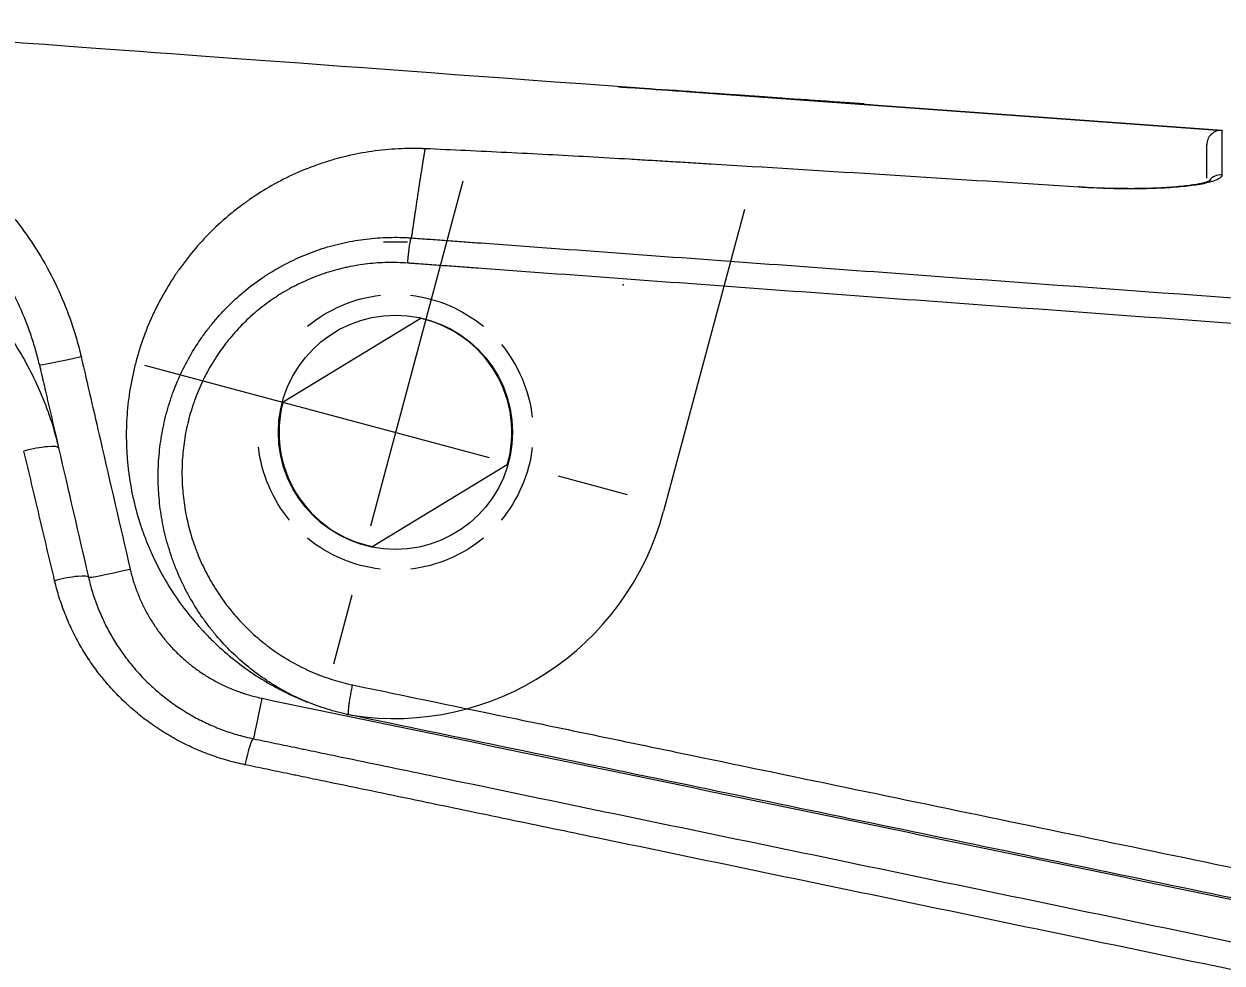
# Model space of a CAD drawing. Extents: x 2963 to 9049, y -570 to 1982.
# Drawn here: x 3317.5 to 3401.4, y 208.4 to 274.2 of the extents above; entities that cross this region are included whole.
import ezdxf

# ---------------------------------------------------------------- set-up
doc = ezdxf.new("R2010")
doc.units = 0
doc.header["$LTSCALE"] = 20
doc.header["$MEASUREMENT"] = 0
doc.linetypes.add('CENTER', pattern=[2, 1.25, -0.25, 0.25, -0.25])
doc.layers.get('0').update_dxf_attribs({"linetype": 'CONTINUOUS'})
doc.layers.get('DEFPOINTS').update_dxf_attribs({"linetype": 'CONTINUOUS'})
doc.layers.add('1', color=7, linetype='CONTINUOUS')
doc.layers.add('2', color=2, linetype='CONTINUOUS')
doc.styles.get("Standard").update_dxf_attribs({"font": 'NanumGothic.ttf'})
doc.dimstyles.get("Standard").update_dxf_attribs({"dimtxt": 2.7, "dimasz": 2.5, "dimexe": 1.5, "dimexo": 1.5, "dimgap": 1.5, "dimtad": 1, "dimdec": 0, "dimlfac": 10, "dimzin": 0, "dimdsep": 46, "dimtxsty": 'Standard', "dimcen": 0, "dimclrt": 2, "dimadec": 0, "dimazin": 0, "dimtfac": 1, "dimtdec": 0, "dimtmove": 0, "dimatfit": 3, "dimfxl": 0, "dimtolj": 1, "dimtzin": 0, "dimarcsym": 0})

# ---------------------------------------------------------------- blocks, each defined once
blk = doc.blocks.new('*D34')
at = {"color": 3, "lineweight": -2}
for p, q in [((3856.629, 218.744), (3856.629, -486.679)), ((3101.307, -199.978), (3101.307, -486.679)), ((3125.307, -480.679), (3832.629, -480.679))]:
    blk.add_line(p, q, dxfattribs=at)
at = {"color": 3}
for points in [[(3125.307, -476.679), (3125.307, -484.679), (3101.307, -480.679)], [(3832.629, -476.679), (3832.629, -484.679), (3856.629, -480.679)]]:
    blk.add_solid(points, dxfattribs=at)
at = {"layer": 'DEFPOINTS', "color": 0}
for p in [(3856.629, 220.544), (3101.307, -198.178), (3856.629, -480.679)]:
    blk.add_point(p, dxfattribs=at)
at = {"color": 2, "insert": (3478.968, -455.752), "char_height": 24, "attachment_point": 5}
blk.add_mtext('\\A1;755', dxfattribs=at)
blk = doc.blocks.new('A$C56971130')
at = {"layer": '1', "color": 0, "linetype": 'Continuous', "lineweight": 18}
for p, q in [((75.683, 69.289), (75.69, 69.29)), ((89.672, 38.409), (111.555, 38.409)), ((111.245, 26.994), (119.214, 19.379)), ((111.053, 10.683), (102.929, 18.446)), ((97.99, 16.213), (98.43, 14.571))]:
    blk.add_line(p, q, dxfattribs=at)
at = {"layer": '1', "color": 0, "linetype": 'CENTER', "lineweight": 13}
for p, q in [((111.076, 0.639), (111.076, 37.039)), ((92.876, 18.839), (129.276, 18.839))]:
    blk.add_line(p, q, dxfattribs=at)
at = {"layer": '1', "color": 0, "linetype": 'Continuous', "lineweight": 18}
blk.add_circle((111.076, 18.839), 8.2, dxfattribs=at)
blk.add_circle((111.076, 18.839), 8.2, dxfattribs=at)
for centre, radius, start, end in [((76.665, 69.477), 1, 190.82646, 285), ((111.555, 18.832), 19.577, 6.31618, 90), ((111.076, 18.839), 8.156, 88.8081, 182.76232), ((111.076, 18.839), 8.156, 269.83768, 3.7919)]:
    blk.add_arc(centre, radius, start, end, dxfattribs=at)
at = {"layer": '1', "color": 0, "linetype": 'Continuous', "lineweight": 13}
blk.add_ellipse((79.654, 70.278), major_axis=(-0.259, 0.966), ratio=0.990922, start_param=1.504695, end_param=2.506349, dxfattribs=at)
for points, knots in [([(3.034, 521.98), (3.034, 521.98), (3.065, 521.817), (3.19, 521.169), (3.283, 520.685), (3.469, 519.718), (3.538, 519.355), (3.693, 518.55), (3.778, 518.108), (3.917, 517.384), (3.966, 517.133), (4.066, 516.61), (4.119, 516.339), (4.228, 515.776), (4.285, 515.484), (4.402, 514.881), (4.463, 514.57), (4.542, 514.167), (4.558, 514.086), (4.582, 513.964), (4.59, 513.923), (4.606, 513.84), (4.614, 513.799), (4.631, 513.716), (4.639, 513.675), (4.655, 513.59), (4.664, 513.547), (4.689, 513.418), (4.706, 513.329), (4.76, 513.055), (4.797, 512.863), (4.846, 512.611), (4.856, 512.56), (4.876, 512.457), (4.906, 512.301), (4.937, 512.14), (5.043, 511.592), (5.134, 511.119), (5.329, 510.106), (5.433, 509.565), (5.763, 507.841), (6.008, 506.556), (6.413, 504.429), (6.555, 503.686), (6.85, 502.133), (7.004, 501.322), (7.325, 499.633), (7.492, 498.754), (7.687, 497.725), (7.708, 497.61), (7.752, 497.38), (7.818, 497.032), (7.973, 496.213), (8.109, 495.495), (8.385, 494.039), (8.574, 493.04), (8.962, 490.99), (9.16, 489.938), (9.568, 487.781), (9.777, 486.676), (10.205, 484.412), (10.423, 483.253), (10.759, 481.476), (10.872, 480.876), (11.101, 479.664), (11.216, 479.052), (11.45, 477.813), (11.568, 477.187), (11.806, 475.921), (11.927, 475.281), (12.064, 474.554), (12.079, 474.473), (12.11, 474.311), (12.125, 474.23), (12.171, 473.986), (12.202, 473.824), (12.295, 473.335), (12.388, 472.844), (12.481, 472.351), (12.544, 472.021), (12.575, 471.856), (12.669, 471.359), (12.732, 471.028), (13.047, 469.366), (13.301, 468.023), (13.815, 465.311), (14.074, 463.942), (14.596, 461.178), (14.86, 459.783), (15.392, 456.968), (15.661, 455.547), (16.202, 452.681), (16.475, 451.235), (17.026, 448.317), (17.304, 446.846), (17.864, 443.877), (18.147, 442.38), (18.574, 440.115), (18.717, 439.356), (19.004, 437.833), (19.148, 437.068), (19.438, 435.532), (19.583, 434.761), (19.875, 433.212), (20.021, 432.434), (20.242, 431.262), (20.315, 430.87), (20.463, 430.087), (20.684, 428.911), (20.905, 427.734), (21.348, 425.377), (21.644, 423.803), (22.237, 420.648), (22.533, 419.067), (23.127, 415.9), (23.722, 412.726), (24.318, 409.541), (24.691, 407.547), (24.803, 406.948), (24.915, 406.349), (24.961, 406.099), (24.971, 406.049), (24.989, 405.949), (25.017, 405.799), (25.045, 405.65), (25.138, 405.15), (25.213, 404.75), (25.364, 403.95), (25.44, 403.55), (25.535, 403.051), (25.564, 402.901), (25.593, 402.751), (25.612, 402.651), (25.622, 402.601), (25.67, 402.351), (25.708, 402.151), (25.822, 401.552), (25.898, 401.152), (26.051, 400.352), (26.127, 399.952), (26.28, 399.153), (26.357, 398.753), (26.738, 396.754), (27.044, 395.154), (27.961, 390.354), (28.572, 387.154), (30.408, 377.549), (31.633, 371.143), (33.471, 361.528), (34.085, 358.323), (35.311, 351.909), (35.925, 348.702), (37.766, 339.077), (38.994, 332.657), (42.68, 313.386), (45.14, 300.524), (50.065, 274.774), (52.53, 261.885), (56.231, 242.53), (57.466, 236.075), (59.009, 228.002), (59.318, 226.387), (59.936, 223.157), (60.245, 221.542), (61.171, 216.697), (61.789, 213.467), (63.642, 203.777), (64.877, 197.318), (67.347, 184.4), (68.582, 177.941), (71.051, 165.025), (72.286, 158.568), (74.138, 148.882), (74.755, 145.654), (75.681, 140.811), (75.989, 139.197), (76.452, 136.776), (76.606, 135.969), (76.915, 134.355), (77.069, 133.548), (77.532, 131.127), (77.84, 129.513), (78.457, 126.285), (78.766, 124.671), (79.691, 119.829), (80.308, 116.602), (82.158, 106.919), (83.391, 100.465), (87.09, 81.104), (89.555, 68.2), (93.252, 48.846), (94.484, 42.396), (96.332, 32.721), (96.948, 29.497), (97.872, 24.66), (98.18, 23.047), (98.565, 21.032), (98.642, 20.629), (98.796, 19.823), (98.873, 19.42), (99.027, 18.614), (99.142, 18.009), (99.277, 17.304), (99.335, 17.002), (99.364, 16.851), (99.374, 16.8), (99.393, 16.7), (99.402, 16.649), (99.412, 16.599)], [0, 0, 0, 0, 0.03125, 0.03125, 0.0625, 0.0625, 0.078125, 0.078125, 0.09375, 0.09375, 0.101563, 0.101563, 0.109375, 0.109375, 0.117188, 0.117188, 0.125, 0.125, 0.126953, 0.126953, 0.12793, 0.12793, 0.128906, 0.128906, 0.129883, 0.129883, 0.130859, 0.130859, 0.132813, 0.132813, 0.136719, 0.136719, 0.137695, 0.137695, 0.138672, 0.140625, 0.140625, 0.148438, 0.148438, 0.15625, 0.15625, 0.171875, 0.171875, 0.179688, 0.179688, 0.1875, 0.1875, 0.195313, 0.195313, 0.196289, 0.196289, 0.197266, 0.199219, 0.203125, 0.203125, 0.210938, 0.210938, 0.21875, 0.21875, 0.226563, 0.226563, 0.234375, 0.234375, 0.238281, 0.238281, 0.242188, 0.242188, 0.246094, 0.246094, 0.25, 0.25, 0.250488, 0.250488, 0.250977, 0.250977, 0.251953, 0.251953, 0.253906, 0.254883, 0.254883, 0.255859, 0.255859, 0.257813, 0.257813, 0.265625, 0.265625, 0.273438, 0.273438, 0.28125, 0.28125, 0.289063, 0.289063, 0.296875, 0.296875, 0.304688, 0.304688, 0.3125, 0.3125, 0.316406, 0.316406, 0.320313, 0.320313, 0.324219, 0.324219, 0.328125, 0.328125, 0.330078, 0.330078, 0.332031, 0.335938, 0.335938, 0.34375, 0.34375, 0.351563, 0.351563, 0.359375, 0.367188, 0.367188, 0.369141, 0.370117, 0.370117, 0.370361, 0.370361, 0.370605, 0.371094, 0.371094, 0.373047, 0.373047, 0.375, 0.375, 0.375488, 0.375732, 0.375732, 0.375977, 0.375977, 0.376953, 0.376953, 0.378906, 0.378906, 0.380859, 0.380859, 0.382813, 0.382813, 0.390625, 0.390625, 0.40625, 0.40625, 0.4375, 0.4375, 0.453125, 0.453125, 0.46875, 0.46875, 0.5, 0.5, 0.5625, 0.5625, 0.625, 0.625, 0.65625, 0.65625, 0.664063, 0.664063, 0.671875, 0.671875, 0.6875, 0.6875, 0.71875, 0.71875, 0.75, 0.75, 0.78125, 0.78125, 0.796875, 0.796875, 0.804688, 0.804688, 0.808594, 0.808594, 0.8125, 0.8125, 0.820313, 0.820313, 0.828125, 0.828125, 0.84375, 0.84375, 0.875, 0.875, 0.9375, 0.9375, 0.96875, 0.96875, 0.984375, 0.984375, 0.992188, 0.992188, 0.994141, 0.994141, 0.996094, 0.996094, 0.998047, 0.999023, 0.999512, 0.999512, 0.999756, 0.999756, 1, 1, 1, 1]), ([(97.641, 16.388), (97.602, 16.589), (97.564, 16.79), (97.487, 17.191), (97.372, 17.793), (97.257, 18.395), (97.141, 18.998), (97.103, 19.198), (97.026, 19.6), (96.911, 20.202), (96.796, 20.804), (96.412, 22.811), (96.105, 24.417), (95.183, 29.235), (94.569, 32.447), (92.726, 42.084), (91.497, 48.509), (87.81, 67.787), (85.351, 80.641), (81.662, 99.926), (80.432, 106.355), (78.588, 116), (77.973, 119.215), (77.05, 124.037), (76.743, 125.645), (76.128, 128.86), (75.82, 130.468), (75.359, 132.88), (75.205, 133.683), (74.898, 135.291), (74.744, 136.095), (74.282, 138.507), (73.975, 140.115), (73.36, 143.33), (73.052, 144.938), (72.437, 148.154), (72.13, 149.762), (70.592, 157.802), (69.361, 164.234), (66.9, 177.1), (65.67, 183.533), (63.208, 196.401), (61.977, 202.835), (60.131, 212.487), (59.208, 217.313), (58.284, 222.14), (57.669, 225.357), (57.361, 226.966), (55.822, 235.008), (54.592, 241.438), (50.903, 260.718), (48.447, 273.558), (43.539, 299.21), (41.087, 312.022), (37.414, 331.219), (36.19, 337.615), (33.744, 350.399), (32.522, 356.788), (30.078, 369.558), (28.857, 375.94), (27.026, 385.508), (26.416, 388.696), (25.5, 393.477), (25.195, 395.07), (24.738, 397.46), (24.586, 398.257), (24.357, 399.451), (24.281, 399.85), (24.166, 400.447), (24.128, 400.646), (24.052, 401.044), (23.976, 401.443), (23.9, 401.841), (23.823, 402.239), (23.785, 402.438), (23.709, 402.836), (23.671, 403.035), (23.595, 403.433), (23.518, 403.832), (23.433, 404.279), (23.385, 404.528), (23.367, 404.627), (23.357, 404.677), (23.329, 404.826), (23.31, 404.926), (23.215, 405.423), (23.139, 405.82), (22.76, 407.807), (22.457, 409.394), (21.55, 414.144), (20.948, 417.3), (20.047, 422.014), (19.747, 423.583), (19.149, 426.714), (18.85, 428.276), (18.515, 430.03), (18.477, 430.225), (18.403, 430.615), (18.291, 431.198), (18.18, 431.78), (17.958, 432.94), (17.811, 433.711), (17.517, 435.246), (17.371, 436.01), (17.08, 437.531), (16.935, 438.289), (16.502, 440.552), (16.215, 442.048), (15.647, 445.014), (15.366, 446.484), (14.807, 449.399), (14.53, 450.843), (13.981, 453.707), (13.709, 455.126), (13.169, 457.939), (12.902, 459.333), (12.371, 462.094), (12.109, 463.462), (11.588, 466.172), (11.33, 467.514), (11.011, 469.175), (10.915, 469.672), (10.82, 470.167), (10.756, 470.497), (10.725, 470.662), (10.63, 471.155), (10.567, 471.482), (10.441, 472.135), (10.379, 472.46), (10.285, 472.945), (10.254, 473.106), (10.192, 473.429), (10.1, 473.911), (10.008, 474.389), (9.825, 475.34), (9.704, 475.968), (9.525, 476.899), (9.465, 477.207), (9.347, 477.821), (9.288, 478.126), (9.113, 479.037), (8.997, 479.638), (8.654, 481.419), (8.431, 482.579), (7.994, 484.847), (7.78, 485.955), (7.364, 488.116), (7.16, 489.17), (6.764, 491.223), (6.572, 492.223), (6.29, 493.682), (6.198, 494.161), (6.061, 494.87), (5.993, 495.222), (5.926, 495.57), (5.881, 495.801), (5.859, 495.916), (5.66, 496.948), (5.49, 497.829), (5.162, 499.523), (5.005, 500.336), (4.704, 501.893), (4.56, 502.638), (4.285, 504.059), (4.154, 504.736), (3.905, 506.023), (3.787, 506.633), (3.563, 507.785), (3.458, 508.327), (3.261, 509.342), (3.169, 509.816), (3.062, 510.365), (3.031, 510.526), (3, 510.682), (2.98, 510.785), (2.97, 510.836), (2.921, 511.089), (2.884, 511.281), (2.83, 511.555), (2.813, 511.644), (2.787, 511.774), (2.779, 511.817), (2.763, 511.901), (2.754, 511.943), (2.738, 512.026), (2.73, 512.067), (2.714, 512.15), (2.706, 512.191), (2.682, 512.314), (2.667, 512.395), (2.589, 512.797), (2.528, 513.109), (2.412, 513.712), (2.355, 514.003), (2.247, 514.565), (2.195, 514.836), (2.095, 515.357), (2.048, 515.607), (1.909, 516.328), (1.825, 516.769), (1.672, 517.571), (1.602, 517.932), (1.418, 518.896), (1.325, 519.379), (1.202, 520.024), (1.171, 520.187), (1.171, 520.186)], [0, 0, 0, 0, 0.000977, 0.000977, 0.001953, 0.003906, 0.003906, 0.004883, 0.004883, 0.005859, 0.007812, 0.007812, 0.015625, 0.015625, 0.03125, 0.03125, 0.0625, 0.0625, 0.125, 0.125, 0.15625, 0.15625, 0.171875, 0.171875, 0.179687, 0.179687, 0.1875, 0.1875, 0.191406, 0.191406, 0.195312, 0.195312, 0.203125, 0.203125, 0.210937, 0.210937, 0.21875, 0.21875, 0.25, 0.25, 0.28125, 0.28125, 0.3125, 0.3125, 0.328125, 0.335937, 0.335937, 0.34375, 0.34375, 0.375, 0.375, 0.4375, 0.4375, 0.5, 0.5, 0.53125, 0.53125, 0.5625, 0.5625, 0.59375, 0.59375, 0.609375, 0.609375, 0.617187, 0.617187, 0.621094, 0.621094, 0.623047, 0.623047, 0.624023, 0.624023, 0.625, 0.625977, 0.625977, 0.626953, 0.626953, 0.62793, 0.62793, 0.628906, 0.629883, 0.630127, 0.630127, 0.630371, 0.630371, 0.630859, 0.630859, 0.632812, 0.632812, 0.640625, 0.640625, 0.65625, 0.65625, 0.664062, 0.664062, 0.671875, 0.671875, 0.672852, 0.672852, 0.673828, 0.675781, 0.675781, 0.679687, 0.679687, 0.683594, 0.683594, 0.6875, 0.6875, 0.695312, 0.695312, 0.703125, 0.703125, 0.710937, 0.710937, 0.71875, 0.71875, 0.726562, 0.726562, 0.734375, 0.734375, 0.742187, 0.742187, 0.744141, 0.745117, 0.745117, 0.746094, 0.746094, 0.748047, 0.748047, 0.75, 0.75, 0.750977, 0.750977, 0.751953, 0.753906, 0.753906, 0.757812, 0.757812, 0.759766, 0.759766, 0.761719, 0.761719, 0.765625, 0.765625, 0.773437, 0.773437, 0.78125, 0.78125, 0.789062, 0.789062, 0.796875, 0.796875, 0.800781, 0.800781, 0.802734, 0.803711, 0.803711, 0.804687, 0.804687, 0.8125, 0.8125, 0.820312, 0.820312, 0.828125, 0.828125, 0.835937, 0.835937, 0.84375, 0.84375, 0.851562, 0.851562, 0.859375, 0.859375, 0.861328, 0.862305, 0.862305, 0.863281, 0.863281, 0.867187, 0.867187, 0.869141, 0.869141, 0.870117, 0.870117, 0.871094, 0.871094, 0.87207, 0.87207, 0.873047, 0.873047, 0.875, 0.875, 0.882812, 0.882812, 0.890625, 0.890625, 0.898437, 0.898437, 0.90625, 0.90625, 0.921875, 0.921875, 0.9375, 0.9375, 0.96875, 0.96875, 1, 1, 1, 1]), ([(128.936, 20.516), (128.713, 24.421), (128.49, 28.329), (128.154, 34.192), (128.043, 36.147), (127.819, 40.057), (127.707, 42.012), (127.148, 51.79), (126.252, 67.441), (125.356, 83.106), (124.683, 94.861), (124.459, 98.78), (124.122, 104.659), (124.01, 106.619), (123.786, 110.54), (123.673, 112.5), (123.561, 114.46)], [0, 0, 0, 0, 0.125, 0.125, 0.1875, 0.1875, 0.25, 0.25, 0.5, 0.75, 0.75, 0.875, 0.875, 0.9375, 0.9375, 1, 1, 1, 1]), ([(75.69, 69.29), (75.691, 69.291), (75.699, 69.293), (75.737, 69.303), (75.807, 69.321), (75.993, 69.37), (76.179, 69.419), (76.553, 69.518), (76.764, 69.574), (77.01, 69.64), (77.182, 69.686), (77.272, 69.71), (77.741, 69.835), (78.18, 69.952), (78.681, 70.085)], [0, 0, 0, 0, 0.016472, 0.082041, 0.213178, 0.213178, 0.475452, 0.475452, 0.606589, 0.672157, 0.672157, 0.737726, 0.737726, 1, 1, 1, 1]), ([(78.681, 70.085), (78.724, 70.097), (78.817, 70.088), (78.923, 70.018), (78.994, 69.955), (79.015, 69.934), (79.037, 69.911), (79.052, 69.896), (79.059, 69.888), (79.097, 69.846), (79.127, 69.809), (79.22, 69.688), (79.349, 69.496), (79.488, 69.247), (79.595, 69.038), (79.632, 68.965), (79.687, 68.849), (79.706, 68.81), (79.744, 68.729), (79.763, 68.688), (79.858, 68.477), (79.935, 68.297), (80.091, 67.911), (80.171, 67.706), (80.331, 67.273), (80.413, 67.044), (80.515, 66.742), (80.536, 66.681), (80.577, 66.557), (80.639, 66.37), (80.701, 66.178), (80.824, 65.788), (80.987, 65.252), (81.148, 64.682), (81.267, 64.243), (81.307, 64.094), (81.366, 63.868), (81.386, 63.793), (81.425, 63.64), (81.445, 63.564), (81.541, 63.182), (81.617, 62.873), (81.763, 62.248), (81.835, 61.932), (81.973, 61.295), (82.041, 60.973), (82.106, 60.647)], [0, 0, 0, 0, 0.0625, 0.125, 0.125, 0.140625, 0.148437, 0.148437, 0.15625, 0.15625, 0.1875, 0.1875, 0.25, 0.3125, 0.3125, 0.34375, 0.34375, 0.359375, 0.359375, 0.375, 0.375, 0.4375, 0.4375, 0.5, 0.5, 0.5625, 0.5625, 0.578125, 0.578125, 0.59375, 0.625, 0.625, 0.6875, 0.75, 0.75, 0.78125, 0.78125, 0.796875, 0.796875, 0.8125, 0.8125, 0.875, 0.875, 0.9375, 0.9375, 1, 1, 1, 1]), ([(99.412, 16.599), (99.5, 16.135), (99.61, 15.679), (99.869, 14.781), (100.02, 14.339), (100.362, 13.47), (100.554, 13.043), (100.82, 12.519), (100.874, 12.414), (100.986, 12.206), (101.043, 12.103), (101.218, 11.796), (101.338, 11.595), (101.714, 11.002), (101.982, 10.621), (102.553, 9.884), (102.857, 9.53), (103.338, 9.018), (103.504, 8.851), (103.758, 8.606), (103.844, 8.525), (104.018, 8.365), (104.106, 8.286), (104.55, 7.899), (104.917, 7.608), (105.677, 7.064), (106.069, 6.811), (106.878, 6.343), (107.295, 6.127), (107.832, 5.882), (107.94, 5.835), (108.158, 5.742), (108.268, 5.696), (108.597, 5.565), (108.817, 5.484), (109.483, 5.255), (109.932, 5.125), (110.84, 4.909), (111.299, 4.822), (111.996, 4.725), (112.229, 4.698), (112.581, 4.666), (112.699, 4.656), (112.934, 4.641), (113.053, 4.634), (113.643, 4.609), (114.112, 4.611), (115.045, 4.66), (115.972, 4.752), (116.887, 4.93), (117.569, 5.095), (117.796, 5.156), (118.079, 5.239), (118.135, 5.256), (118.248, 5.29), (118.416, 5.343), (118.583, 5.398), (119.137, 5.589), (119.57, 5.761), (120.416, 6.142), (120.83, 6.352), (121.637, 6.808), (122.031, 7.055), (122.512, 7.388), (122.607, 7.456), (122.75, 7.559), (122.797, 7.594), (122.891, 7.664), (123.125, 7.84), (123.352, 8.022), (123.888, 8.47), (124.57, 9.097), (125.193, 9.782), (125.637, 10.319), (125.781, 10.501), (125.992, 10.78), (126.061, 10.874), (126.164, 11.017), (126.198, 11.065), (126.265, 11.16), (126.298, 11.209), (126.596, 11.644), (126.841, 12.04), (127.292, 12.851), (127.499, 13.266), (127.873, 14.114), (128.041, 14.548), (128.227, 15.102), (128.28, 15.269), (128.331, 15.438), (128.365, 15.55), (128.381, 15.607), (128.461, 15.89), (128.519, 16.117), (128.678, 16.8), (128.762, 17.258), (128.833, 17.777), (128.84, 17.834), (128.854, 17.95), (128.861, 18.007), (128.881, 18.181), (128.916, 18.528), (128.939, 18.876), (128.967, 19.575), (128.963, 20.044), (128.936, 20.516)], [0, 0, 0, 0, 0.03125, 0.03125, 0.0625, 0.0625, 0.09375, 0.09375, 0.101562, 0.101562, 0.109375, 0.109375, 0.125, 0.125, 0.15625, 0.15625, 0.1875, 0.1875, 0.203125, 0.203125, 0.210937, 0.210937, 0.21875, 0.21875, 0.25, 0.25, 0.28125, 0.28125, 0.3125, 0.3125, 0.320312, 0.320312, 0.328125, 0.328125, 0.34375, 0.34375, 0.375, 0.375, 0.40625, 0.40625, 0.421875, 0.421875, 0.429687, 0.429687, 0.4375, 0.4375, 0.46875, 0.46875, 0.5, 0.53125, 0.53125, 0.546875, 0.546875, 0.550781, 0.550781, 0.554688, 0.5625, 0.5625, 0.59375, 0.59375, 0.625, 0.625, 0.65625, 0.65625, 0.664063, 0.664063, 0.667969, 0.667969, 0.671875, 0.6875, 0.6875, 0.71875, 0.75, 0.75, 0.765625, 0.765625, 0.773438, 0.773438, 0.777344, 0.777344, 0.78125, 0.78125, 0.8125, 0.8125, 0.84375, 0.84375, 0.875, 0.875, 0.882813, 0.886719, 0.886719, 0.890625, 0.890625, 0.90625, 0.90625, 0.9375, 0.9375, 0.941406, 0.941406, 0.945313, 0.945313, 0.953125, 0.96875, 0.96875, 1, 1, 1, 1]), ([(131.024, 20.815), (131.025, 20.803), (131.011, 20.79), (130.959, 20.763), (130.919, 20.749), (130.814, 20.721), (130.748, 20.707), (130.595, 20.678), (130.508, 20.663), (130.313, 20.636), (130.206, 20.622), (129.978, 20.596), (129.857, 20.584), (129.604, 20.561), (129.473, 20.55), (129.207, 20.531), (129.071, 20.523), (128.936, 20.516)], [0, 0, 0, 0, 0.125, 0.125, 0.25, 0.25, 0.375, 0.375, 0.5, 0.5, 0.625, 0.625, 0.75, 0.75, 0.875, 0.875, 1, 1, 1, 1]), ([(91.366, 15.695), (91.383, 15.697), (91.416, 15.7), (91.466, 15.706), (91.516, 15.711), (91.568, 15.716), (91.619, 15.722), (91.671, 15.727), (91.724, 15.732), (91.777, 15.737), (91.831, 15.743), (91.885, 15.748), (91.939, 15.754), (91.994, 15.759), (92.05, 15.765), (92.106, 15.77), (92.162, 15.776), (92.219, 15.781), (92.277, 15.787), (92.335, 15.793), (92.394, 15.799), (92.453, 15.805), (92.513, 15.811), (92.573, 15.817), (92.634, 15.823), (92.695, 15.829), (92.757, 15.836), (92.871, 15.848), (93.039, 15.866), (93.265, 15.89), (93.495, 15.914), (93.73, 15.94), (93.97, 15.966), (94.245, 15.997), (94.557, 16.031), (94.909, 16.071), (95.27, 16.112), (95.56, 16.145), (95.772, 16.169), (95.902, 16.185), (96.033, 16.2), (96.164, 16.215), (96.295, 16.231), (96.428, 16.247), (96.56, 16.262), (96.694, 16.278), (96.828, 16.294), (96.962, 16.31), (97.097, 16.325), (97.232, 16.341), (97.368, 16.357), (97.504, 16.373), (97.595, 16.383), (97.641, 16.388)], [0, 0, 0, 0, 0.009899, 0.019842, 0.029828, 0.039859, 0.049933, 0.060052, 0.070214, 0.08042, 0.090669, 0.100962, 0.111299, 0.12168, 0.132104, 0.142572, 0.153083, 0.163638, 0.174236, 0.184878, 0.195563, 0.206291, 0.217063, 0.227878, 0.238736, 0.249637, 0.260582, 0.27157, 0.310064, 0.34873, 0.387567, 0.426573, 0.465748, 0.505089, 0.559062, 0.613321, 0.667862, 0.722684, 0.741572, 0.760402, 0.779175, 0.797892, 0.81655, 0.835152, 0.853697, 0.872185, 0.890616, 0.908989, 0.927306, 0.945565, 0.963767, 0.981912, 1, 1, 1, 1]), ([(99.412, 16.599), (99.311, 16.58), (99.211, 16.562), (99.014, 16.528), (98.917, 16.513), (98.729, 16.483), (98.637, 16.47), (98.463, 16.445), (98.379, 16.434), (98.222, 16.416), (98.148, 16.408), (98.012, 16.395), (97.949, 16.391), (97.838, 16.384), (97.788, 16.383), (97.704, 16.383), (97.669, 16.385), (97.641, 16.388)], [0, 0, 0, 0, 0.125, 0.125, 0.25, 0.25, 0.375, 0.375, 0.5, 0.5, 0.625, 0.625, 0.75, 0.75, 0.875, 0.875, 1, 1, 1, 1]), ([(101.826, 8.202), (101.501, 8.548), (101.191, 8.907), (100.574, 9.689), (100.269, 10.115), (99.841, 10.778), (99.703, 11.003), (99.505, 11.346), (99.44, 11.462), (99.312, 11.694), (99.25, 11.811), (98.946, 12.399), (98.728, 12.877), (98.337, 13.851), (98.165, 14.347), (97.942, 15.103), (97.873, 15.357), (97.779, 15.741), (97.735, 15.934), (97.687, 16.161), (97.663, 16.275), (97.652, 16.331), (97.646, 16.36), (97.644, 16.374), (97.643, 16.38), (97.642, 16.384), (97.641, 16.386), (97.641, 16.388)], [0, 0, 0, 0, 0.153045, 0.153045, 0.322436, 0.322436, 0.407131, 0.407131, 0.449479, 0.449479, 0.491827, 0.491827, 0.661218, 0.661218, 0.830609, 0.830609, 0.915304, 0.915304, 0.957652, 0.978826, 0.989413, 0.994707, 0.997353, 0.998677, 0.999338, 0.999338, 1, 1, 1, 1])]:
    blk.add_open_spline(points, degree=3, knots=knots, dxfattribs=at)
at = {"layer": '1', "color": 0, "linetype": 'Continuous', "lineweight": 18}
for points, knots in [([(125.641, 114.624), (126.09, 106.792), (126.54, 98.963), (127.438, 83.314), (128.335, 67.671), (129.232, 52.044), (129.904, 40.329), (130.128, 36.425), (130.576, 28.619), (130.8, 24.717), (131.024, 20.815)], [0, 0, 0, 0, 0.25, 0.25, 0.5, 0.75, 0.75, 0.875, 0.875, 1, 1, 1, 1]), ([(79.178, 69.115), (78.537, 68.943), (78.034, 68.808), (77.418, 68.643), (77.232, 68.594), (76.985, 68.527), (76.924, 68.511), (76.924, 68.511)], [0, 0, 0, 0, 0.424564, 0.424564, 0.712282, 0.712282, 1, 1, 1, 1]), ([(79.278, 69.421), (79.277, 69.421), (79.321, 69.378), (79.492, 69.132), (79.801, 68.54), (80.205, 67.575), (80.667, 66.258), (81.148, 64.661), (81.612, 62.863), (81.936, 61.458), (82.081, 60.685), (82.106, 60.553)], [0, 0, 0, 0, 0.049288, 0.144065, 0.260174, 0.394579, 0.534663, 0.679111, 0.824304, 0.970072, 1, 1, 1, 1]), ([(82.106, 60.647), (83.608, 53.147), (85.122, 45.649), (86.838, 37.216), (87.124, 35.811), (87.411, 34.405), (87.602, 33.468), (87.698, 33), (87.889, 32.063), (87.985, 31.595), (88.177, 30.658), (88.273, 30.19), (88.562, 28.785), (88.756, 27.849), (89.343, 25.041), (89.74, 23.17), (90.544, 19.431), (90.952, 17.562), (91.366, 15.695)], [0, 0, 0, 0, 0.5, 0.5, 0.5625, 0.59375, 0.59375, 0.625, 0.625, 0.65625, 0.65625, 0.6875, 0.6875, 0.75, 0.75, 0.875, 0.875, 1, 1, 1, 1]), ([(131.024, 20.815), (131.024, 20.813), (131.024, 20.811), (131.024, 20.807), (131.025, 20.801), (131.025, 20.786), (131.027, 20.757), (131.03, 20.699), (131.036, 20.583), (131.045, 20.352), (131.054, 19.89), (131.044, 19.233), (131.011, 18.71), (130.966, 18.189), (130.937, 17.929), (130.831, 17.151), (130.736, 16.636), (130.557, 15.868), (130.49, 15.612), (130.4, 15.294), (130.381, 15.23), (130.343, 15.104), (130.285, 14.914), (130.224, 14.726), (130.014, 14.102), (129.823, 13.614), (129.398, 12.66), (129.163, 12.194), (128.65, 11.282), (128.371, 10.837), (128.033, 10.349), (127.995, 10.294), (127.918, 10.187), (127.803, 10.026), (127.527, 9.656), (127.281, 9.349), (126.776, 8.748), (126.069, 7.98), (125.294, 7.279), (124.686, 6.778), (124.48, 6.616), (124.216, 6.418), (124.163, 6.378), (124.056, 6.3), (124.003, 6.262), (123.841, 6.146), (123.733, 6.071), (123.188, 5.7), (122.742, 5.425), (121.827, 4.917), (121.359, 4.684), (120.403, 4.261), (119.913, 4.071), (119.288, 3.86), (119.1, 3.799), (118.91, 3.741), (118.783, 3.703), (118.719, 3.684), (118.4, 3.593), (118.144, 3.526), (117.375, 3.343), (116.859, 3.246), (115.822, 3.098), (115.3, 3.048), (114.251, 2.997), (113.723, 2.995), (113.126, 3.021), (113.06, 3.025), (112.927, 3.032), (112.86, 3.036), (112.661, 3.05), (112.265, 3.081), (111.871, 3.127), (111.088, 3.236), (110.572, 3.332), (109.551, 3.574), (109.046, 3.719), (108.297, 3.972), (108.048, 4.063), (107.678, 4.209), (107.555, 4.259), (107.371, 4.336), (107.31, 4.362), (107.188, 4.415), (106.642, 4.657), (106.113, 4.926), (105.201, 5.447), (104.758, 5.728), (103.9, 6.332), (103.485, 6.656), (102.983, 7.087), (102.884, 7.174), (102.736, 7.308), (102.687, 7.353), (102.589, 7.443), (102.347, 7.669), (102.113, 7.902), (101.896, 8.128), (101.861, 8.165), (101.826, 8.202)], [0, 0, 0, 0, 0.00015, 0.00015, 0.000299, 0.000599, 0.001197, 0.002395, 0.00479, 0.00958, 0.01916, 0.038319, 0.057479, 0.057479, 0.076639, 0.076639, 0.114958, 0.114958, 0.134118, 0.134118, 0.138908, 0.138908, 0.143697, 0.153277, 0.153277, 0.191597, 0.191597, 0.229916, 0.229916, 0.268235, 0.268235, 0.273025, 0.273025, 0.277815, 0.287395, 0.306555, 0.306555, 0.344874, 0.383193, 0.383193, 0.402353, 0.402353, 0.407143, 0.407143, 0.411933, 0.411933, 0.421512, 0.421512, 0.459832, 0.459832, 0.498151, 0.498151, 0.53647, 0.53647, 0.54605, 0.55084, 0.55084, 0.55563, 0.55563, 0.57479, 0.57479, 0.613109, 0.613109, 0.651428, 0.651428, 0.689748, 0.689748, 0.694538, 0.694538, 0.699327, 0.699327, 0.708907, 0.728067, 0.728067, 0.766386, 0.766386, 0.804706, 0.804706, 0.823865, 0.823865, 0.833445, 0.833445, 0.838235, 0.838235, 0.843025, 0.881344, 0.881344, 0.919664, 0.919664, 0.957983, 0.957983, 0.967563, 0.967563, 0.972353, 0.972353, 0.977143, 0.996302, 0.996302, 1, 1, 1, 1]), ([(91.366, 15.695), (91.367, 15.693), (91.367, 15.69), (91.368, 15.685), (91.37, 15.678), (91.373, 15.662), (91.381, 15.628), (91.396, 15.561), (91.427, 15.428), (91.49, 15.162), (91.627, 14.635), (91.759, 14.189), (92.044, 13.305), (92.26, 12.726), (92.746, 11.591), (93.015, 11.034), (93.46, 10.215), (93.615, 9.945), (93.857, 9.544), (93.94, 9.411), (94.108, 9.147), (94.193, 9.016), (94.627, 8.37), (94.996, 7.872), (95.777, 6.914), (96.188, 6.454), (97.055, 5.572), (97.509, 5.15), (98.046, 4.697), (98.106, 4.647), (98.226, 4.547), (98.287, 4.498), (98.47, 4.35), (98.838, 4.061), (99.215, 3.785), (99.978, 3.254), (100.501, 2.924), (101.575, 2.315), (102.126, 2.035), (102.974, 1.653), (103.26, 1.532), (103.694, 1.36), (103.84, 1.304), (104.06, 1.223), (104.133, 1.196), (104.281, 1.144), (104.354, 1.118), (105.019, 0.89), (105.616, 0.716), (106.818, 0.424), (107.424, 0.306), (108.646, 0.126), (109.262, 0.064), (110.193, 0.014), (110.505, 0.005), (111.131, 0), (111.443, 0.005), (112.375, 0.042), (112.992, 0.094), (114.217, 0.256), (114.825, 0.365), (116.031, 0.639), (116.629, 0.804), (117.297, 1.023), (117.371, 1.047), (117.52, 1.098), (117.594, 1.123), (117.815, 1.201), (118.254, 1.362), (118.686, 1.538), (119.539, 1.907), (120.649, 2.451), (121.704, 3.094), (122.475, 3.614), (122.729, 3.793), (123.104, 4.072), (123.228, 4.167), (123.413, 4.312), (123.474, 4.36), (123.597, 4.458), (124.143, 4.9), (124.662, 5.368), (125.541, 6.237), (125.96, 6.691), (126.754, 7.637), (127.13, 8.129), (127.573, 8.768), (127.704, 8.962), (127.832, 9.158), (127.916, 9.29), (127.958, 9.356), (128.166, 9.687), (128.325, 9.956), (128.782, 10.768), (129.059, 11.321), (129.562, 12.449), (129.787, 13.024), (130.184, 14.197), (130.356, 14.794), (130.518, 15.478), (130.535, 15.554), (130.57, 15.707), (130.62, 15.936), (130.727, 16.473), (130.803, 16.936), (130.868, 17.401), (130.888, 17.557), (130.908, 17.733), (130.911, 17.754), (130.913, 17.775)], [0, 0, 0, 0, 0.000129, 0.000129, 0.000258, 0.000516, 0.001032, 0.002064, 0.004128, 0.008255, 0.01651, 0.033021, 0.033021, 0.066041, 0.066041, 0.099062, 0.099062, 0.115573, 0.115573, 0.123828, 0.123828, 0.132083, 0.132083, 0.165104, 0.165104, 0.198124, 0.198124, 0.231145, 0.231145, 0.235273, 0.235273, 0.2394, 0.2394, 0.247656, 0.264166, 0.264166, 0.297187, 0.297187, 0.330207, 0.330207, 0.346718, 0.346718, 0.354973, 0.354973, 0.359101, 0.359101, 0.363228, 0.363228, 0.396249, 0.396249, 0.42927, 0.42927, 0.46229, 0.46229, 0.478801, 0.478801, 0.495311, 0.495311, 0.528332, 0.528332, 0.561353, 0.561353, 0.594373, 0.594373, 0.598501, 0.598501, 0.602628, 0.602628, 0.610884, 0.627394, 0.627394, 0.660415, 0.693435, 0.693435, 0.709946, 0.709946, 0.718201, 0.718201, 0.722329, 0.722329, 0.726456, 0.759477, 0.759477, 0.792498, 0.792498, 0.825518, 0.825518, 0.833774, 0.837901, 0.837901, 0.842029, 0.842029, 0.858539, 0.858539, 0.89156, 0.89156, 0.924581, 0.924581, 0.957601, 0.957601, 0.961729, 0.961729, 0.965857, 0.974112, 0.990622, 0.990622, 0.998877, 0.998877, 1, 1, 1, 1])]:
    blk.add_open_spline(points, degree=3, knots=knots, dxfattribs=at)
for points in [[(109.625, 28.365), (111.483, 28.646), (113.394, 28.356), (115.107, 27.589)], [(103.207, 24.412), (104.309, 25.931), (105.82, 27.133), (107.57, 27.816)], [(116.638, 26.706), (118.159, 25.605), (119.365, 24.096), (120.051, 22.346)], [(101.539, 17.372), (101.255, 19.234), (101.543, 21.15), (102.313, 22.867)], [(120.603, 20.291), (120.887, 18.435), (120.601, 16.524), (119.837, 14.811)], [(105.488, 10.967), (103.964, 12.07), (102.763, 13.587), (102.082, 15.342)], [(118.945, 13.263), (117.843, 11.736), (116.328, 10.529), (114.572, 9.844)]]:
    blk.add_open_spline(points, degree=3, dxfattribs=at)
for p in [(96.989, 31.563), (111.076, 18.839)]:
    blk.add_point(p, dxfattribs=at)
blk = doc.blocks.new('A$C232549f7')
at = {"layer": '1', "color": 0, "linetype": 'Continuous', "lineweight": 18}
for p, q in [((166.528, 181.768), (168.473, 181.627)), ((166.528, 181.768), (168.473, 181.627)), ((168.473, 181.627), (181.103, 180.705)), ((168.473, 181.627), (181.103, 180.705))]:
    blk.add_line(p, q, dxfattribs=at)
at = {"layer": '1', "color": 0, "linetype": 'Continuous', "lineweight": 13}
for centre, major_axis, ratio, start_param, end_param in [((125.841, 163.175), (-2.923, -0.675), 0.033877, 0, 1.562385), ((122.315, 156.22), (-1.949, -0.45), 0.167605, 3.141593, 4.920892), ((124.405, 147.169), (-1.949, -0.45), 0.148703, 3.141593, 4.894074), ((129.277, 148.294), (-2.923, -0.675), 0.033841, 0, 1.562232), ((138.532, 139.243), (-0.609, -2.937), 0.005985, 0, 1.536388), ((137.517, 134.348), (-0.406, -1.958), 0.114807, 3.141593, 4.663998)]:
    blk.add_ellipse(centre, major_axis=major_axis, ratio=ratio, start_param=start_param, end_param=end_param, dxfattribs=at)
at = {"layer": '1', "color": 0, "linetype": 'Continuous', "lineweight": 18}
for points, knots in [([(164.676, 181.871), (143.966, 183.394), (129.651, 184.443), (121.741, 185.018), (121.068, 185.067), (119.724, 185.164), (117.976, 185.291), (116.504, 185.397), (115.606, 185.46), (114.868, 185.511), (113.98, 185.571), (113.013, 185.635), (111.89, 185.705), (110.816, 185.769), (109.831, 185.825), (109.209, 185.858), (108.697, 185.885), (108.027, 185.919), (106.871, 185.974), (104.74, 186.067), (101.549, 186.185), (96.871, 186.306), (90.767, 186.372), (83.162, 186.302), (74.269, 186.002), (64.129, 185.366), (52.792, 184.267), (40.496, 182.597), (32.031, 181.057), (27.713, 180.171)], [-0.395905, -0.395905, -0.395905, -0.395905, 0, 0, 0, 0.033682, 0.072239, 0.11386, 0.158503, 0.204752, 0.245603, 0.288, 0.320934, 0.344761, 0.353566, 0.360662, 0.363766, 0.366716, 0.376545, 0.390832, 0.417149, 0.451673, 0.501007, 0.560648, 0.630336, 0.709797, 0.798772, 0.897036, 1, 1, 1, 1]), ([(181.101, 180.692), (180.739, 180.718), (177.14, 180.98), (172.288, 181.334), (167.793, 181.661), (166.539, 181.753)], [0, 0, 0, 0, 0.074426, 0.74158, 1, 1, 1, 1]), ([(122.918, 162.5), (122.838, 162.847), (122.749, 163.192), (122.603, 163.707), (122.552, 163.878), (122.446, 164.217), (122.391, 164.386), (122.107, 165.226), (121.847, 165.882), (121.265, 167.163), (120.943, 167.788), (120.235, 169.008), (119.849, 169.602), (119.221, 170.469), (119.005, 170.751), (118.559, 171.305), (118.099, 171.847), (117.612, 172.364), (117.236, 172.744), (117.109, 172.868), (116.852, 173.115), (116.721, 173.237), (116.062, 173.837), (115.512, 174.287), (114.368, 175.127), (113.773, 175.518), (113.156, 175.878)], [0, 0, 0, 0, 0.0625, 0.0625, 0.09375, 0.09375, 0.125, 0.125, 0.25, 0.25, 0.375, 0.375, 0.5, 0.5, 0.5625, 0.5625, 0.625, 0.6875, 0.6875, 0.71875, 0.71875, 0.75, 0.75, 0.875, 0.875, 1, 1, 1, 1]), ([(122.918, 162.5), (123.017, 162.073), (123.119, 161.628), (123.28, 160.932), (123.335, 160.696), (123.404, 160.395), (123.418, 160.334), (123.446, 160.213), (123.46, 160.152), (123.503, 159.968), (123.545, 159.783), (123.589, 159.595), (123.618, 159.469), (123.632, 159.406), (123.676, 159.216), (123.764, 158.835), (123.852, 158.454), (124.028, 157.692), (124.146, 157.182), (124.264, 156.67)], [0, 0, 0, 0, 0.25, 0.25, 0.375, 0.375, 0.40625, 0.40625, 0.4375, 0.4375, 0.5, 0.53125, 0.53125, 0.5625, 0.5625, 0.625, 0.75, 0.75, 1, 1, 1, 1]), ([(126.354, 147.619), (126.435, 147.268), (126.528, 146.921), (126.686, 146.407), (126.742, 146.236), (126.831, 145.982), (126.861, 145.897), (126.923, 145.729), (126.955, 145.645), (127.117, 145.229), (127.257, 144.902), (127.56, 144.261), (127.885, 143.633), (128.436, 142.729), (128.847, 142.151), (129.172, 141.728), (129.283, 141.588), (129.51, 141.312), (129.626, 141.177), (129.98, 140.777), (130.225, 140.521), (130.73, 140.026), (131.252, 139.55), (131.807, 139.111), (132.38, 138.691), (132.674, 138.491), (133.053, 138.252), (133.129, 138.205), (133.283, 138.112), (133.36, 138.066), (133.592, 137.931), (133.749, 137.844), (134.221, 137.592), (134.541, 137.436), (135.191, 137.147), (135.52, 137.013), (136.19, 136.771), (136.529, 136.661), (137.219, 136.465), (137.568, 136.38), (137.923, 136.306)], [0, 0, 0, 0, 0.0625, 0.0625, 0.09375, 0.09375, 0.109375, 0.109375, 0.125, 0.125, 0.1875, 0.1875, 0.25, 0.3125, 0.375, 0.375, 0.40625, 0.40625, 0.4375, 0.4375, 0.5, 0.5, 0.5625, 0.625, 0.625, 0.6875, 0.6875, 0.703125, 0.703125, 0.71875, 0.71875, 0.75, 0.75, 0.8125, 0.8125, 0.875, 0.875, 0.9375, 0.9375, 1, 1, 1, 1]), ([(137.923, 136.306), (138.435, 136.2), (138.947, 136.094), (139.971, 135.881), (140.483, 135.775), (141.124, 135.642), (141.252, 135.616), (141.508, 135.563), (141.636, 135.536), (142.021, 135.456), (142.789, 135.297), (143.558, 135.137), (146.121, 134.606), (148.171, 134.181), (154.323, 132.905), (158.425, 132.054), (170.735, 129.501), (187.157, 126.096), (203.597, 122.687), (220.045, 119.276), (228.273, 117.569), (236.506, 115.862)], [0, 0, 0, 0, 0.015625, 0.015625, 0.03125, 0.03125, 0.035156, 0.035156, 0.039063, 0.039063, 0.046875, 0.0625, 0.0625, 0.125, 0.125, 0.25, 0.25, 0.5, 0.75, 0.75, 1, 1, 1, 1])]:
    blk.add_open_spline(points, degree=3, knots=knots, dxfattribs=at)
at = {"layer": '1', "color": 0, "linetype": 'Continuous', "lineweight": 13}
for points, knots in [([(114.64, 178.347), (115.346, 177.937), (116.027, 177.493), (117.338, 176.535), (117.969, 176.023), (118.725, 175.339), (118.875, 175.201), (119.171, 174.919), (119.316, 174.777), (119.748, 174.345), (120.027, 174.05), (120.842, 173.143), (121.355, 172.511), (122.317, 171.192), (122.76, 170.513), (123.573, 169.12), (123.943, 168.405), (124.611, 166.94), (124.909, 166.19), (125.236, 165.229), (125.299, 165.036), (125.42, 164.647), (125.478, 164.451), (125.646, 163.863), (125.748, 163.468), (125.839, 163.07)], [0, 0, 0, 0, 0.125, 0.125, 0.25, 0.25, 0.28125, 0.28125, 0.3125, 0.3125, 0.375, 0.375, 0.5, 0.5, 0.625, 0.625, 0.75, 0.75, 0.875, 0.875, 0.90625, 0.90625, 0.9375, 0.9375, 1, 1, 1, 1]), ([(103.464, 174.665), (104.061, 174.628), (104.653, 174.565), (105.533, 174.434), (105.825, 174.384), (106.261, 174.3), (106.442, 174.263), (106.623, 174.223), (106.695, 174.207), (106.731, 174.199), (106.84, 174.175), (107.489, 174.025), (108.705, 173.685), (109.83, 173.271), (110.527, 172.983), (110.666, 172.923), (110.943, 172.802), (111.082, 172.74), (111.495, 172.548), (111.768, 172.416), (112.175, 172.208), (112.31, 172.137), (112.579, 171.993), (112.979, 171.773), (113.372, 171.542), (114.148, 171.065), (114.652, 170.728), (115.634, 170.014), (116.112, 169.638), (117.041, 168.847), (117.492, 168.432), (118.148, 167.779), (118.363, 167.557), (118.628, 167.272), (118.68, 167.215), (118.785, 167.1), (118.838, 167.042), (118.993, 166.868), (119.096, 166.751), (119.603, 166.161), (119.988, 165.675), (120.719, 164.675), (121.065, 164.162), (121.717, 163.107), (122.022, 162.566), (122.593, 161.454), (122.857, 160.885), (123.16, 160.154), (123.219, 160.007), (123.335, 159.711), (123.504, 159.265), (123.659, 158.814), (123.951, 157.907), (124.12, 157.293), (124.264, 156.67)], [0, 0, 0, 0, 0.0625, 0.0625, 0.09375, 0.09375, 0.109375, 0.113281, 0.113281, 0.117187, 0.117187, 0.125, 0.1875, 0.25, 0.25, 0.265625, 0.265625, 0.28125, 0.28125, 0.3125, 0.3125, 0.328125, 0.328125, 0.34375, 0.375, 0.375, 0.4375, 0.4375, 0.5, 0.5, 0.5625, 0.5625, 0.59375, 0.59375, 0.601562, 0.601562, 0.609375, 0.609375, 0.625, 0.625, 0.6875, 0.6875, 0.75, 0.75, 0.8125, 0.8125, 0.875, 0.875, 0.890625, 0.890625, 0.90625, 0.9375, 0.9375, 1, 1, 1, 1]), ([(125.839, 163.07), (126.289, 161.122), (126.739, 159.175), (127.884, 154.215), (128.579, 151.202), (129.275, 148.189)], [0, 0, 0, 0, 0.392648, 0.392648, 1, 1, 1, 1]), ([(123.987, 147.373), (123.628, 148.888), (123.27, 150.401), (122.554, 153.426), (122.196, 154.937), (121.838, 156.447)], [0, 0, 0, 0, 0.5, 0.5, 1, 1, 1, 1]), ([(129.275, 148.189), (129.339, 147.91), (129.413, 147.634), (129.539, 147.223), (129.606, 147.02), (129.679, 146.817), (129.728, 146.683), (129.753, 146.616), (129.882, 146.282), (130.107, 145.76), (130.497, 145.005), (130.938, 144.281), (131.267, 143.818), (131.527, 143.479), (131.616, 143.367), (131.752, 143.201), (131.798, 143.146), (131.891, 143.037), (132.126, 142.768), (132.569, 142.303), (132.991, 141.918), (133.263, 141.687), (133.318, 141.642), (133.429, 141.551), (133.485, 141.506), (133.654, 141.373), (133.768, 141.287), (134.113, 141.034), (134.583, 140.715), (135.317, 140.29), (136.08, 139.917), (136.608, 139.704), (136.944, 139.582), (137.012, 139.559), (137.147, 139.512), (137.351, 139.444), (137.557, 139.382), (137.97, 139.265), (138.248, 139.197), (138.529, 139.139)], [0, 0, 0, 0, 0.0625, 0.0625, 0.09375, 0.109375, 0.109375, 0.125, 0.125, 0.1875, 0.25, 0.3125, 0.375, 0.375, 0.40625, 0.40625, 0.421875, 0.421875, 0.4375, 0.5, 0.5625, 0.5625, 0.578125, 0.578125, 0.59375, 0.59375, 0.625, 0.625, 0.6875, 0.75, 0.8125, 0.875, 0.875, 0.890625, 0.890625, 0.90625, 0.9375, 0.9375, 1, 1, 1, 1]), ([(137.312, 134.489), (136.907, 134.573), (136.507, 134.671), (135.719, 134.894), (135.331, 135.019), (134.565, 135.295), (134.187, 135.446), (133.443, 135.775), (133.076, 135.953), (132.534, 136.239), (132.355, 136.338), (132.088, 136.491), (132, 136.543), (131.823, 136.648), (131.736, 136.702), (131.301, 136.973), (130.962, 137.2), (130.304, 137.677), (129.665, 138.176), (129.063, 138.717), (128.48, 139.279), (128.198, 139.571), (127.789, 140.025), (127.655, 140.18), (127.457, 140.415), (127.392, 140.494), (127.264, 140.653), (127.201, 140.733), (126.887, 141.135), (126.411, 141.793), (125.772, 142.823), (125.394, 143.539), (125.042, 144.27), (124.878, 144.643), (124.689, 145.119), (124.652, 145.214), (124.58, 145.407), (124.545, 145.503), (124.442, 145.793), (124.376, 145.988), (124.191, 146.576), (124.082, 146.972), (123.987, 147.373)], [0, 0, 0, 0, 0.0625, 0.0625, 0.125, 0.125, 0.1875, 0.1875, 0.25, 0.25, 0.28125, 0.28125, 0.296875, 0.296875, 0.3125, 0.3125, 0.375, 0.375, 0.4375, 0.5, 0.5, 0.5625, 0.5625, 0.59375, 0.59375, 0.609375, 0.609375, 0.625, 0.625, 0.6875, 0.75, 0.8125, 0.8125, 0.875, 0.875, 0.890625, 0.890625, 0.90625, 0.90625, 0.9375, 0.9375, 1, 1, 1, 1]), ([(138.529, 139.139), (146.994, 137.383), (155.459, 135.627), (168.156, 132.994), (172.389, 132.116), (180.854, 130.361), (185.086, 129.483), (197.784, 126.85), (206.249, 125.094), (222.693, 121.684), (230.672, 120.029), (238.652, 118.375)], [0, 0, 0, 0, 0.25, 0.25, 0.375, 0.375, 0.5, 0.5, 0.75, 0.75, 0.9856534, 0.9856534, 0.9856534, 0.9856534]), ([(236.074, 113.99), (231.951, 114.845), (227.829, 115.701), (221.647, 116.984), (219.586, 117.411), (215.466, 118.266), (213.405, 118.694), (203.106, 120.832), (186.635, 124.25), (170.181, 127.665), (159.903, 129.799), (157.848, 130.225), (153.738, 131.078), (151.683, 131.505), (147.575, 132.358), (145.521, 132.784), (142.954, 133.317), (142.184, 133.477), (141.414, 133.637), (141.029, 133.717), (140.901, 133.743), (140.644, 133.796), (140.516, 133.823), (139.875, 133.956), (139.362, 134.063), (138.337, 134.276), (137.824, 134.382), (137.312, 134.489)], [0, 0, 0, 0, 0.125, 0.125, 0.1875, 0.1875, 0.25, 0.25, 0.5, 0.75, 0.75, 0.8125, 0.8125, 0.875, 0.875, 0.9375, 0.9375, 0.953125, 0.960937, 0.960937, 0.964844, 0.964844, 0.96875, 0.96875, 0.984375, 0.984375, 1, 1, 1, 1])]:
    blk.add_open_spline(points, degree=3, knots=knots, dxfattribs=at)
at = {"layer": '1', "color": 0, "linetype": 'Continuous', "lineweight": 18}
blk.add_open_spline([(124.264, 156.67), (124.959, 153.658), (125.656, 150.641), (126.354, 147.619)], degree=3, dxfattribs=at)
at = {"layer": '2', "color": 0, "linetype": 'Continuous', "lineweight": 13}
for p, q in [((168.471, 181.605), (205.75, 178.893)), ((205.75, 178.893), (168.471, 181.605))]:
    blk.add_line(p, q, dxfattribs=at)
for points in [[(163.483, 181.954), (163.483, 181.954), (165.717, 181.798), (168.471, 181.605)], [(168.471, 181.605), (165.717, 181.798), (163.483, 181.954), (163.483, 181.954)]]:
    blk.add_open_spline(points, degree=3, dxfattribs=at)
at = {"layer": '2', "color": 0, "linetype": 'Continuous', "lineweight": 18}
for points, knots in [([(174.603, 181.177), (173.389, 181.262), (172.409, 181.33), (171.689, 181.38), (170.134, 181.489), (170.117, 181.49), (170.376, 181.472), (170.535, 181.461), (170.85, 181.439), (171.156, 181.418), (171.411, 181.4), (171.674, 181.381), (171.839, 181.37), (171.955, 181.362), (171.958, 181.362), (171.961, 181.361), (171.969, 181.361), (171.969, 181.361)], [0.0638298, 0.0638298, 0.0638298, 0.0638298, 0.0851064, 0.0851064, 0.0851064, 0.106383, 0.106383, 0.106383, 0.1276596, 0.1276596, 0.1276596, 0.1489362, 0.1489362, 0.1489362, 0.1702128, 0.1702128, 0.1914894, 0.1914894, 0.1914894, 0.1914894]), ([(172.298, 181.338), (172.298, 181.338), (172.291, 181.338), (172.288, 181.339), (172.284, 181.339), (172.162, 181.347), (171.992, 181.359), (171.726, 181.378), (171.469, 181.396), (171.167, 181.417), (170.855, 181.439), (170.702, 181.449), (170.456, 181.467), (170.466, 181.466), (171.908, 181.365), (172.575, 181.318), (173.494, 181.254), (174.639, 181.174)], [0.725, 0.725, 0.725, 0.725, 0.75, 0.75, 0.775, 0.775, 0.775, 0.8, 0.8, 0.8, 0.825, 0.825, 0.825, 0.85, 0.85, 0.85, 0.875, 0.875, 0.875, 0.875]), ([(173.526, 181.252), (173.456, 181.257), (173.218, 181.273), (172.995, 181.289), (172.841, 181.3), (172.715, 181.309), (172.629, 181.315)], [0.8, 0.8, 0.8, 0.8, 0.9, 0.9, 0.9, 1, 1, 1, 1]), ([(172.943, 181.293), (172.924, 181.294), (172.679, 181.311), (172.804, 181.302), (172.85, 181.299), (172.916, 181.295), (173.001, 181.289), (173.139, 181.279), (173.296, 181.268), (173.348, 181.264)], [0.3, 0.3, 0.3, 0.3, 0.4, 0.4, 0.4, 0.5, 0.5, 0.5, 0.6, 0.6, 0.6, 0.6]), ([(172.814, 181.302), (172.855, 181.299), (172.924, 181.294), (172.995, 181.289), (172.984, 181.29), (172.943, 181.293)], [0.1, 0.1, 0.1, 0.1, 0.2, 0.2, 0.3, 0.3, 0.3, 0.3]), ([(173.15, 181.278), (173.26, 181.271), (173.349, 181.264), (173.443, 181.258), (173.543, 181.251), (173.646, 181.244), (173.779, 181.234), (174.03, 181.217), (174.285, 181.199), (174.519, 181.182), (174.966, 181.151), (175.209, 181.134), (175.238, 181.132)], [0.23404255, 0.23404255, 0.23404255, 0.23404255, 0.25531915, 0.25531915, 0.25531915, 0.27659574, 0.27659574, 0.27659574, 0.29787234, 0.29787234, 0.29787234, 0.31914894, 0.31914894, 0.31914894, 0.31914894]), ([(174.91, 181.155), (174.885, 181.157), (174.684, 181.171), (174.365, 181.193), (174.233, 181.202), (174.096, 181.212), (173.945, 181.223), (173.848, 181.229), (173.764, 181.235), (173.675, 181.242), (173.568, 181.249), (173.461, 181.257), (173.314, 181.267)], [0.575, 0.575, 0.575, 0.575, 0.6, 0.6, 0.6, 0.625, 0.625, 0.625, 0.65, 0.65, 0.65, 0.675, 0.675, 0.675, 0.675]), ([(173.348, 181.264), (173.377, 181.262), (173.437, 181.258), (173.536, 181.251), (173.55, 181.25), (173.526, 181.252)], [0.6, 0.6, 0.6, 0.6, 0.7, 0.7, 0.8, 0.8, 0.8, 0.8]), ([(173.453, 181.257), (173.469, 181.256), (173.531, 181.252), (173.531, 181.252), (173.615, 181.246), (173.761, 181.236), (173.834, 181.23), (173.795, 181.233), (173.794, 181.233), (173.75, 181.236), (173.546, 181.251), (173.477, 181.255), (173.461, 181.257), (173.461, 181.257)], [0.1666667, 0.1666667, 0.1666667, 0.1666667, 0.3333333, 0.3333333, 0.5, 0.5, 0.5, 0.6666667, 0.6666667, 0.8333333, 0.8333333, 0.8333333, 1, 1, 1, 1]), ([(175.521, 181.112), (175.544, 181.111), (177.797, 180.953), (180.086, 180.793), (180.252, 180.782), (180.328, 180.776), (180.328, 180.776)], [0.35, 0.35, 0.35, 0.35, 0.375, 0.375, 0.375, 0.4, 0.4, 0.4, 0.4]), ([(180.328, 180.776), (180.328, 180.776), (180.328, 180.776), (180.328, 180.776), (180.286, 180.779), (180.164, 180.788), (179.986, 180.8), (179.841, 180.81), (179.611, 180.826), (179.369, 180.843), (179.103, 180.862), (178.866, 180.879), (178.441, 180.908), (178.104, 180.932), (177.781, 180.954), (177.319, 180.987), (176.876, 181.018), (176.242, 181.062), (176.152, 181.068), (176.063, 181.075), (176.072, 181.074), (176.152, 181.068), (176.268, 181.06), (176.513, 181.043), (176.73, 181.028), (176.932, 181.014)], [0.025, 0.025, 0.025, 0.025, 0.05, 0.05, 0.075, 0.075, 0.075, 0.1, 0.1, 0.1, 0.125, 0.125, 0.125, 0.15, 0.15, 0.15, 0.175, 0.175, 0.175, 0.2, 0.2, 0.225, 0.225, 0.225, 0.25, 0.25, 0.25, 0.25]), ([(180.658, 180.753), (180.658, 180.753), (180.658, 180.753), (180.658, 180.753), (180.519, 180.763), (180.256, 180.781), (179.093, 180.863), (177.945, 180.943), (177.056, 181.005)], [0.59574468, 0.59574468, 0.59574468, 0.59574468, 0.61702128, 0.61702128, 0.63829787, 0.63829787, 0.63829787, 0.65957447, 0.65957447, 0.65957447, 0.65957447]), ([(178.361, 180.914), (178.553, 180.9), (178.787, 180.884), (179.007, 180.869), (179.158, 180.858), (179.326, 180.846), (179.486, 180.835), (179.771, 180.815), (179.973, 180.801), (180.314, 180.777), (180.577, 180.759), (180.658, 180.753), (180.658, 180.753), (180.658, 180.753), (180.658, 180.753), (180.661, 180.753), (180.366, 180.774), (180.089, 180.793), (179.675, 180.822), (179.1, 180.862)], [0.8510638, 0.8510638, 0.8510638, 0.8510638, 0.8723404, 0.8723404, 0.8723404, 0.893617, 0.893617, 0.893617, 0.9148936, 0.9148936, 0.9148936, 0.9361702, 0.9361702, 0.9574468, 0.9574468, 0.9787234, 0.9787234, 0.9787234, 1, 1, 1, 1]), ([(179.645, 180.824), (179.645, 180.824), (179.944, 180.803), (180.234, 180.783), (180.537, 180.762), (180.658, 180.753), (180.658, 180.753)], [0.55319149, 0.55319149, 0.55319149, 0.55319149, 0.57446809, 0.57446809, 0.57446809, 0.59574468, 0.59574468, 0.59574468, 0.59574468]), ([(180.328, 180.776), (180.328, 180.776), (180.328, 180.776), (180.328, 180.776), (180.279, 180.78), (180.043, 180.796), (179.864, 180.809), (179.864, 180.809)], [0.4, 0.4, 0.4, 0.4, 0.425, 0.425, 0.45, 0.45, 0.475, 0.475, 0.475, 0.475])]:
    blk.add_open_spline(points, degree=3, knots=knots, dxfattribs=at)
for points in [[(171.969, 181.361), (171.996, 181.359), (172.384, 181.332), (173.119, 181.28)], [(173.27, 181.27), (172.652, 181.313), (172.325, 181.336), (172.298, 181.338)], [(172.629, 181.315), (172.441, 181.328), (172.695, 181.31), (172.814, 181.302)], [(173.119, 181.28), (173.119, 181.28), (173.15, 181.278), (173.15, 181.278)], [(173.314, 181.267), (173.314, 181.267), (173.27, 181.27), (173.27, 181.27)], [(173.461, 181.257), (173.339, 181.265), (173.453, 181.257), (173.453, 181.257)], [(180.138, 180.79), (180.325, 180.776), (180.328, 180.776), (180.328, 180.776)]]:
    blk.add_open_spline(points, degree=3, dxfattribs=at)
at = {"rotation": 255}
blk.add_blockref('A$C56971130', (158.41, 269.931), dxfattribs=at)

msp = doc.modelspace()

# ---------------------------------------------------------------- block references
msp.add_blockref('A$C232549f7', (3195.643, 87.812))

# ---------------------------------------------------------------- dimensions: what is measured, and where the dimension line sits
dim = msp.add_linear_dim(base=(3856.629, -480.679), p1=(3101.307, -198.178), p2=(3856.629, 220.544), dimstyle='Standard', override={"dimscale": 1.2, "dimtxt": 20, "dimasz": 20, "dimexe": 5, "dimgap": 10, "dimtih": 1, "dimtoh": 1, "dimlfac": 1, "dimzin": 12, "dimclrd": 3, "dimclre": 3, "dimazin": 2, "dimarcsym": 1})
dim.commit()
dim.dimension.update_dxf_attribs({"geometry": '*D34', "text_midpoint": (3478.968, -480.679), "dimtype": 160})

doc.saveas('drawing.dxf')
